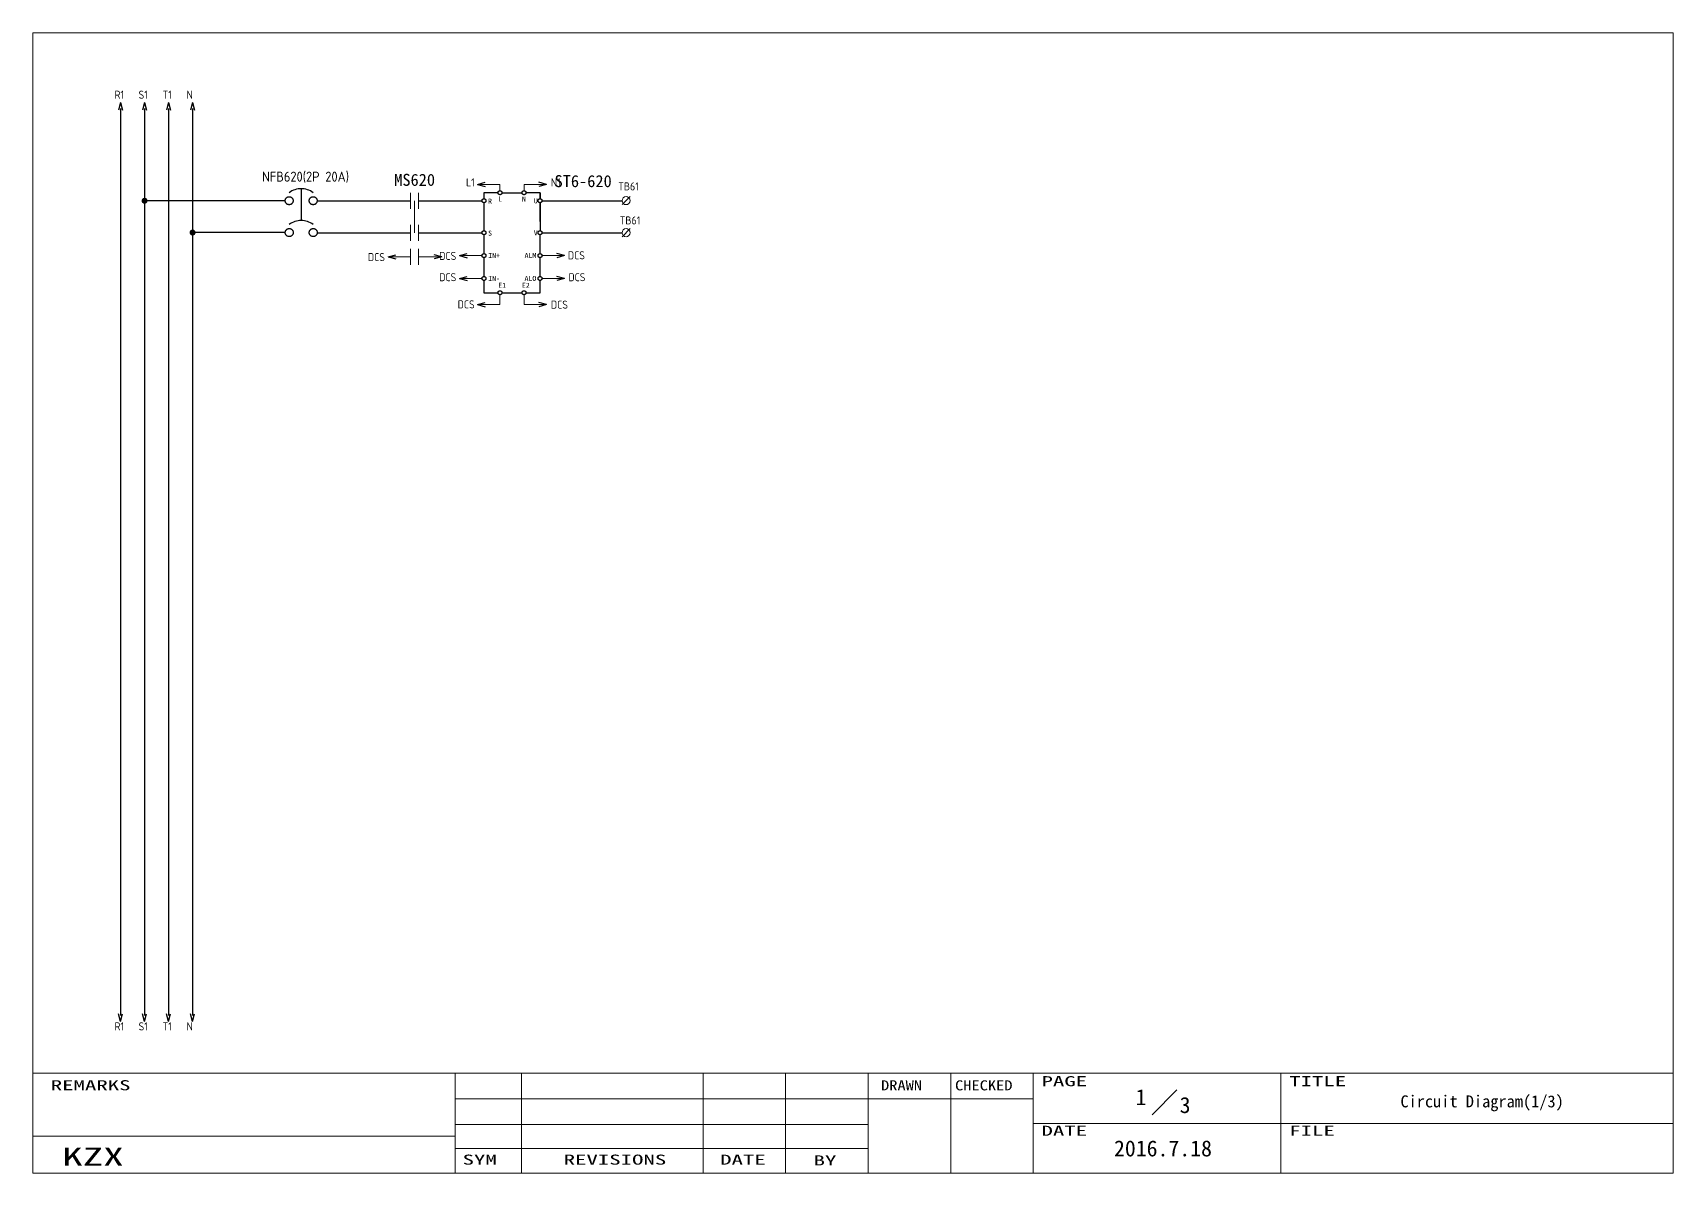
# Model space of a CAD drawing. Extents: x -319 to 2858, y -2689 to 285.
# Drawn here: x 889.9 to 1299.9, y -2688.8 to -2403.8 of the extents above; entities that cross this region are included whole.
import ezdxf
from ezdxf.enums import TextEntityAlignment as Align

# ---------------------------------------------------------------- set-up
doc = ezdxf.new("R2010")
doc.units = 0
doc.header["$LTSCALE"] = 0.3
doc.header["$MEASUREMENT"] = 0
doc.linetypes.add('実線', pattern=[20001, 20000, -1])
doc.layers.get('0').update_dxf_attribs({"linetype": '実線'})
for name, color, linetype, lineweight in [('01図枠', 5, 'CONTINUOUS', 9), ('02接続図', 7, 'CONTINUOUS', 5), ('10外形', 7, 'CONTINUOUS', 9)]:
    doc.layers.add(name, color=color, linetype=linetype, lineweight=lineweight)
for name, color, linetype in [('04部品記号', 3, 'CONTINUOUS'), ('05線番', 4, 'CONTINUOUS'), ('BLOCK', 7, 'CONTINUOUS'), ('図形１', 7, '実線')]:
    doc.layers.add(name, color=color, linetype=linetype)
doc.styles.add('電気標準', font='ISOCP.shx', dxfattribs={"height": 2.5, "bigfont": 'extfont.shx'})
doc.styles.add('ＭＳＰゴシック', font='')
doc.styles.get('ＭＳＰゴシック').set_extended_font_data('SimSun')

# ---------------------------------------------------------------- blocks, each defined once
blk = doc.blocks.new('矢印（右向）')
at = {"layer": 'BLOCK'}
for q in [(-1.93, 0.52), (-1.93, -0.52)]:
    blk.add_line((0, 0), q, dxfattribs=at)

msp = doc.modelspace()

# ---------------------------------------------------------------- linework, layer by layer
for p, q in [((957, -2442.77), (957.01, -2450.72)), ((953, -2445.77), (917.86, -2445.77)), ((961, -2445.77), (984.35, -2445.77)), ((986.35, -2445.77), (1002.19, -2445.77)), ((1006.19, -2443.77), (1002.69, -2443.77)), ((1002.69, -2443.77), (1002.69, -2445.27)), ((1002.69, -2446.27), (1002.69, -2453.27)), ((1007.19, -2443.77), (1012.2, -2443.77)), ((1016.7, -2443.77), (1013.2, -2443.77)), ((1016.7, -2445.27), (1016.7, -2443.77)), ((1016.7, -2443.77), (1016.7, -2445.27)), ((1016.7, -2450.98), (1016.7, -2446.27)), ((1016.7, -2446.27), (1016.7, -2453.27)), ((1017.2, -2445.77), (1019.2, -2445.77)), ((1017.2, -2445.77), (1037.2, -2445.77)), ((953.01, -2453.72), (929.86, -2453.72)), ((953.01, -2453.72), (929.86, -2453.72)), ((961, -2453.77), (984.35, -2453.77)), ((986.35, -2453.77), (1002.19, -2453.77)), ((1002.69, -2454.27), (1002.69, -2458.98)), ((1016.7, -2458.98), (1016.7, -2454.27)), ((1017.2, -2453.77), (1037.2, -2453.77)), ((1002.69, -2459.98), (1002.69, -2464.69)), ((1016.7, -2464.69), (1016.7, -2459.98)), ((1002.69, -2465.69), (1002.69, -2468.75)), ((1016.7, -2468.75), (1016.7, -2465.69)), ((1002.69, -2468.75), (1006.19, -2468.75)), ((1007.19, -2468.75), (1012.2, -2468.75)), ((1013.2, -2468.75), (1016.7, -2468.75))]:
    msp.add_line(p, q)
for centre in [(1006.69, -2443.77), (1012.7, -2443.77), (1002.69, -2445.77), (1016.7, -2445.77), (1002.69, -2453.77), (1016.7, -2453.77), (1002.69, -2459.48), (1016.7, -2459.48), (1002.69, -2465.19), (1016.7, -2465.19), (1006.69, -2468.75), (1012.7, -2468.75)]:
    msp.add_circle(centre, 0.5)
at = {"layer": '01図枠', "linetype": 'Continuous', "lineweight": 5}
for p, q in [((889.93, -2688.8), (889.93, -2403.8)), ((889.93, -2403.8), (1299.93, -2403.8)), ((1299.93, -2403.8), (1299.93, -2688.8)), ((889.93, -2663.8), (1299.93, -2663.8)), ((995.53, -2663.8), (995.53, -2688.8)), ((1012.04, -2663.8), (1012.04, -2688.8)), ((1057.44, -2663.8), (1057.44, -2688.8)), ((1078.08, -2663.8), (1078.08, -2688.8)), ((1098.72, -2663.8), (1098.72, -2688.8)), ((1119.35, -2688.8), (1119.35, -2663.8)), ((1139.99, -2663.8), (1139.99, -2688.8)), ((1201.9, -2688.8), (1201.9, -2663.8)), ((1175.85, -2667.99), (1169.66, -2674.18)), ((995.53, -2670.23), (1098.72, -2670.23)), ((1098.72, -2670.23), (1139.99, -2670.23)), ((995.53, -2676.66), (1098.72, -2676.66)), ((1139.99, -2676.42), (1299.93, -2676.42)), ((995.53, -2679.52), (889.93, -2679.52)), ((995.53, -2682.61), (1098.72, -2682.61)), ((1299.93, -2688.8), (889.93, -2688.8))]:
    msp.add_line(p, q, dxfattribs=at)
at = {"layer": '02接続図', "linetype": 'Continuous'}
for p, q in [((984.35, -2447.77), (984.35, -2443.77)), ((985.35, -2445.77), (985.35, -2453.77)), ((986.35, -2447.77), (986.35, -2443.77)), ((1037.2, -2446.75), (1039.2, -2444.75)), ((984.35, -2455.77), (984.35, -2451.77)), ((986.35, -2455.77), (986.35, -2451.77)), ((1037.2, -2454.75), (1039.2, -2452.75)), ((984.35, -2461.77), (984.35, -2457.77)), ((986.35, -2461.77), (986.35, -2457.77))]:
    msp.add_line(p, q, dxfattribs=at)
for centre in [(1038.2, -2445.75), (1038.2, -2453.75)]:
    msp.add_circle(centre, 1, dxfattribs=at)
at = {"layer": '10外形'}
for p, q in [((1006.69, -2441.69), (1001.04, -2441.69)), ((1006.69, -2443.27), (1006.69, -2441.69)), ((1012.7, -2443.27), (1012.7, -2441.69)), ((1012.7, -2441.69), (1018.35, -2441.69)), ((984.35, -2459.77), (978.71, -2459.77)), ((986.52, -2459.77), (992.17, -2459.77)), ((1002.19, -2459.48), (996.54, -2459.48)), ((1017.2, -2459.48), (1022.85, -2459.48)), ((1002.19, -2465.19), (996.54, -2465.19)), ((1017.2, -2465.19), (1022.85, -2465.19)), ((1006.69, -2471.73), (1001.04, -2471.73)), ((1006.69, -2469.25), (1006.69, -2471.73)), ((1012.7, -2469.25), (1012.7, -2471.73)), ((1012.7, -2471.73), (1018.35, -2471.73))]:
    msp.add_line(p, q, dxfattribs=at)
at = {"layer": '図形１', "color": 7}
for p, q in [((911.86, -2422.7), (911.86, -2504.52)), ((917.86, -2422.7), (917.86, -2504.52)), ((923.86, -2422.7), (923.86, -2504.52)), ((929.86, -2422.7), (929.86, -2649.41)), ((911.86, -2504.52), (911.86, -2649.41)), ((917.86, -2504.52), (917.86, -2649.41)), ((923.86, -2504.52), (923.86, -2649.41))]:
    msp.add_line(p, q, dxfattribs=at)
at = {"layer": '図形１', "const_width": 0.75}
for points in [[(917.49, -2445.77, 1), (918.24, -2445.77, 1)], [(929.49, -2453.72, 1), (930.24, -2453.72, 1)], [(929.49, -2453.72, 1), (930.24, -2453.72, 1)]]:
    msp.add_lwpolyline(points, format="xyb", close=True, dxfattribs=at)
at = {"layer": '図形１'}
for centre in [(954, -2445.77), (960, -2445.77), (954.01, -2453.72), (960.01, -2453.72)]:
    msp.add_circle(centre, 1, dxfattribs=at)
for centre in [(957, -2447.77), (957.01, -2455.72)]:
    msp.add_arc(centre, 5, 53.1301, 126.8699, dxfattribs=at)

# ---------------------------------------------------------------- block references
at = {"layer": '図形１', "color": 7, "xscale": -1}
for p, rotation in [((911.86, -2421.2), 270), ((917.86, -2421.2), 270), ((923.86, -2421.2), 270), ((929.86, -2421.2), 270), ((1018.35, -2441.69), 180), ((992.17, -2459.77), 180), ((1022.85, -2459.48), 180), ((1022.85, -2465.19), 180), ((1018.35, -2471.73), 180)]:
    msp.add_blockref('矢印（右向）', p, dxfattribs=dict(at, rotation=rotation))
at = {"layer": '図形１', "color": 7}
for p, rotation in [((1001.04, -2441.69), 180), ((978.71, -2459.77), 180), ((996.54, -2459.48), 180), ((996.54, -2465.19), 180), ((1001.04, -2471.73), 180), ((911.86, -2650.91), 270), ((917.86, -2650.91), 270), ((923.86, -2650.91), 270), ((929.86, -2650.91), 270)]:
    msp.add_blockref('矢印（右向）', p, dxfattribs=dict(at, rotation=rotation))

# ---------------------------------------------------------------- texts
at = {"layer": '01図枠', "linetype": 'Continuous', "lineweight": 5, "style": 'ＭＳＰゴシック'}
for s, height, width, p in [('PAGE', 2.513, 1.666667, (1142.05, -2664.55)), ('TITLE', 2.513, 1.666667, (1203.96, -2664.55)), ('REMARKS', 2.513, 1.666667, (894.41, -2665.56)), ('DRAWN', 2.513, 1.2, (1101.93, -2665.59)), ('CHECKED', 2.513, 1.2, (1120.43, -2665.59)), ('DATE', 2.513, 1.666667, (1142.05, -2676.94)), ('FILE', 2.513, 1.666667, (1203.96, -2676.94)), ('KZX', 4.523, 1.666667, (897.26, -2682.4)), ('SYM', 2.513, 1.666667, (997.34, -2684.16))]:
    msp.add_text(s, height=height, dxfattribs=dict(at, width=width)).set_placement(p, align=Align.TOP_LEFT)
at = {"layer": '01図枠', "linetype": 'Continuous', "lineweight": 5, "style": 'ＭＳＰゴシック', "width": 1.666667}
for s, p in [('REVISIONS', (1035.43, -2684.16)), ('DATE', (1067.43, -2684.16)), ('BY', (1087.93, -2684.36))]:
    msp.add_text(s, height=2.513, dxfattribs=at).set_placement(p, align=Align.TOP_CENTER)
at = {"layer": '02接続図', "style": 'ＭＳＰゴシック'}
for s, p in [('1', (1166.93, -2669.8)), ('3', (1177.93, -2671.8)), ('2016.7.18', (1172.4, -2682.64))]:
    msp.add_text(s, height=4, dxfattribs=at).set_placement(p, align=Align.MIDDLE)
msp.add_text('Circuit Diagram(1/3)', height=3, dxfattribs=at).set_placement((1231.76, -2670.85), align=Align.MIDDLE_LEFT)
at = {"layer": '04部品記号', "linetype": 'Continuous', "style": 'ＭＳＰゴシック'}
for s, p in [('MS620', (985.36, -2440.55)), ('ST6-620', (1027.48, -2440.87))]:
    msp.add_text(s, height=3, dxfattribs=at).set_placement(p, align=Align.MIDDLE_CENTER)
at = {"layer": '05線番', "style": 'ＭＳＰゴシック'}
for s, p in [('R', (1003.72, -2445.87)), ('L', (1006.26, -2445.31)), ('N', (1012.18, -2445.34)), ('U', (1015.14, -2445.8)), ('S', (1003.72, -2453.87)), ('V', (1015.14, -2453.8)), ('IN+', (1003.76, -2459.45)), ('ALM', (1012.84, -2459.45)), ('IN-', (1003.76, -2465.18)), ('E1', (1006.26, -2466.88)), ('E2', (1012.18, -2466.9)), ('ALO', (1012.83, -2465.18))]:
    msp.add_text(s, height=1.25, dxfattribs=at).set_placement(p, align=Align.MIDDLE_LEFT)
at = {"layer": '図形１', "color": 7, "linetype": '実線', "style": '電気標準'}
for s, p in [('R1', (910.36, -2420.27)), ('S1', (916.36, -2420.27)), ('T1', (922.36, -2420.27)), ('N', (928.36, -2420.27)), ('L1', (998.2, -2442.18)), ('N1', (1019.42, -2442.18)), ('TB61', (1036.25, -2443.19)), ('TB61', (1036.62, -2451.69)), ('DCS', (973.68, -2460.85)), ('DCS', (991.51, -2460.56)), ('DCS', (1023.66, -2460.41)), ('DCS', (991.51, -2465.88)), ('DCS', (1023.8, -2465.88)), ('DCS', (996.11, -2472.67)), ('DCS', (1019.42, -2472.74)), ('R1', (910.36, -2653.11)), ('S1', (916.36, -2653.11)), ('T1', (922.36, -2653.11)), ('N', (928.36, -2653.11))]:
    msp.add_text(s, height=2, dxfattribs=at).set_placement(p)
at = {"layer": '図形１', "color": 4, "style": '電気標準'}
msp.add_text('NFB620(2P 20A)', height=2.5, dxfattribs=at).set_placement((947.23, -2441))

doc.saveas('drawing.dxf')
